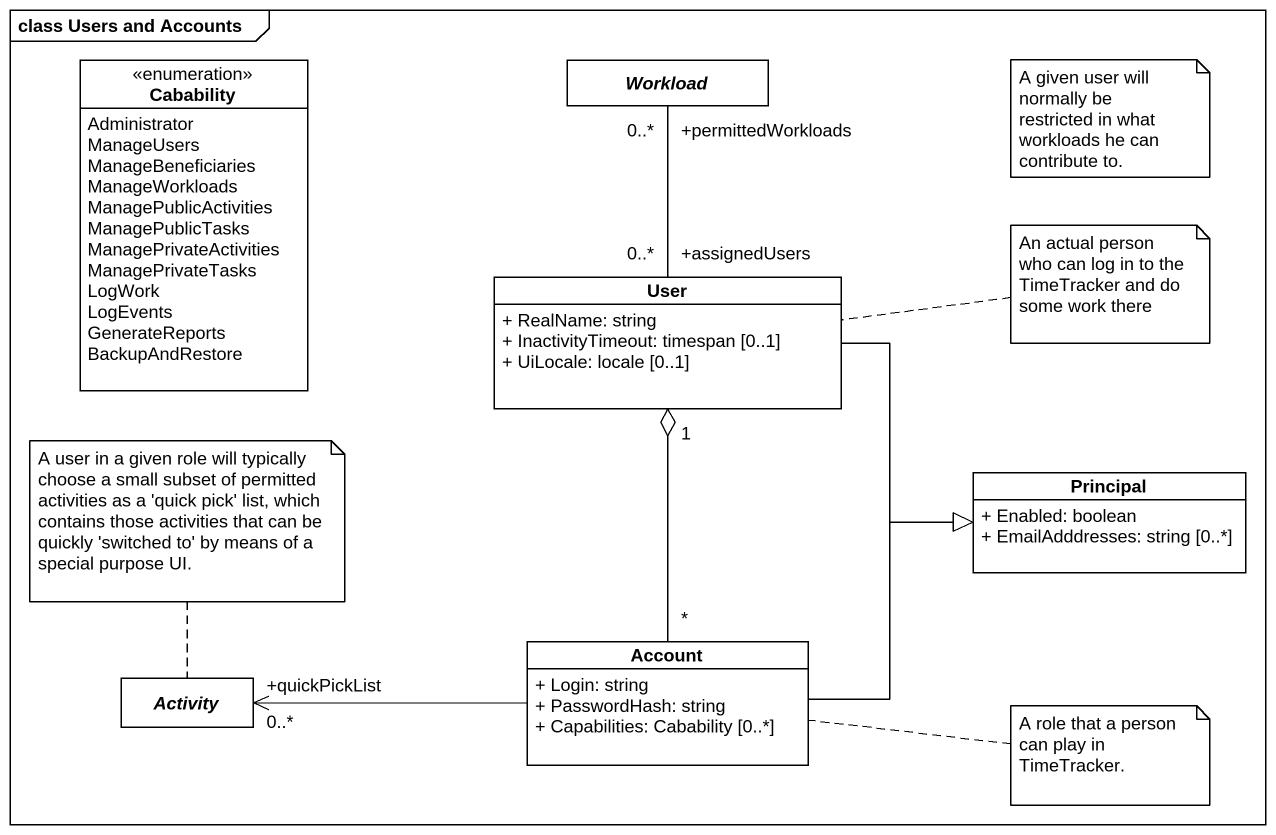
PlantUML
@startuml
mainframe class Users and Accounts
hide circle
hide empty members
skinparam classAttributeIconSize 0
enum Cabability {
  Administrator
  ManageUsers
  ManageBeneficiaries
  ManageWorkloads
  ManagePublicActivities
  ManagePublicTasks
  ManagePrivateActivities
  ManagePrivateTasks
  LogWork
  LogEvents
  GenerateReports
  BackupAndRestore
}
abstract class Workload
class User {
  + RealName: string
  + InactivityTimeout: timespan [0..1]
  + UiLocale: locale [0..1]
}
class Principal {
  + Enabled: boolean
  + EmailAdddresses: string [0..*]
}
class Account {
  + Login: string
  + PasswordHash: string
  + Capabilities: Cabability [0..*]
}
abstract class Activity
User "+assignedUsers\n0..*" -up- "+permittedWorkloads\n0..*" Workload
User -right-|> Principal
Account "*" -up-o "1" User
Account -right-|> Principal
Account -left-> "+quickPickList\n0..*" Activity
note as N1
  A given user will normally be restricted in what workloads he can contribute to.
end note
note right of User : An actual person who can log in to the TimeTracker and do some work there
note top of Activity : A user in a given role will typically choose a small subset of permitted activities as a 'quick pick' list, which contains those activities that can be quickly 'switched to' by means of a special purpose UI.
note right of Account : A role that a person can play in TimeTracker.
@enduml
